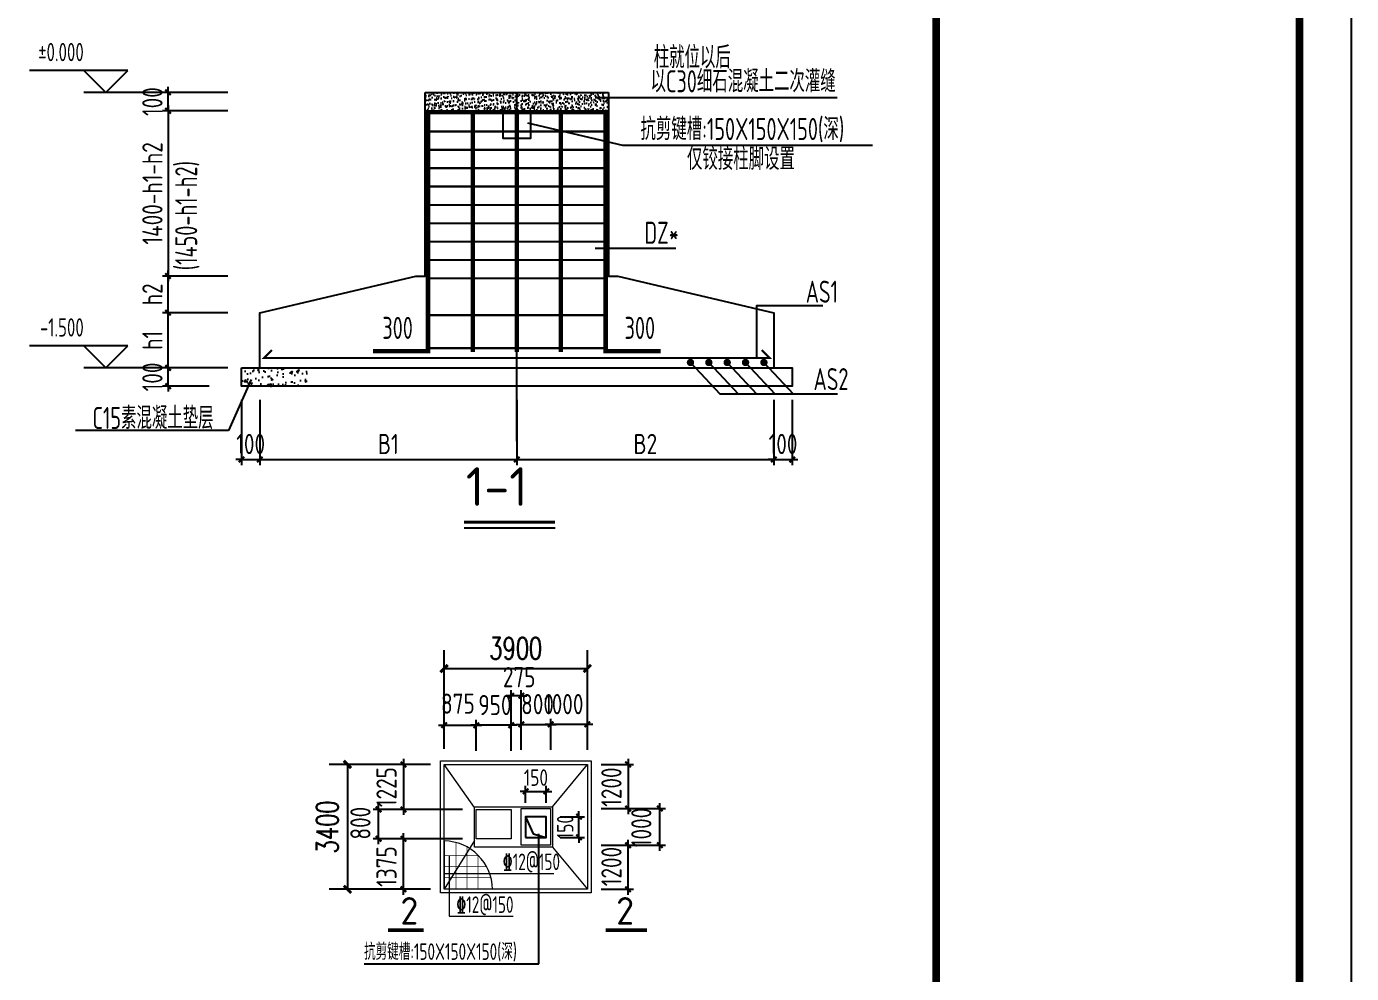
# Model space of a CAD drawing. Extents: x -89996 to 1006241, y -2176 to 440573.
# Drawn here: x 202563 to 238643, y 125022 to 150808 of the extents above; entities that cross this region are included whole.
import ezdxf
from ezdxf.enums import TextEntityAlignment as Align

# ---------------------------------------------------------------- set-up
doc = ezdxf.new("R2010")
doc.units = 0
doc.header["$LTSCALE"] = 1000
doc.header["$MEASUREMENT"] = 0
for name, color, linetype in [('AXIS', 3, 'Continuous'), ('AXIS_DIM', 3, 'Continuous'), ('BASE_DE', 7, 'Continuous'), ('COLU_DE_TH', 7, 'Continuous'), ('HATCH', 254, 'Continuous'), ('NUM', 7, 'Continuous'), ('PUB_DIM', 3, 'Continuous'), ('PUB_TEXT', 7, 'Continuous'), ('PUB_TITLE', 4, 'Continuous'), ('REIN', 1, 'Continuous'), ('TEXT', 7, 'Continuous'), ('THIN', 7, 'Continuous'), ('引出线', 3, 'Continuous')]:
    doc.layers.add(name, color=color, linetype=linetype)
for name, color, linetype, lineweight in [('BASE_SING', 7, 'Continuous', 0), ('BASE_SING_DIM', 3, 'Continuous', 0), ('BASE_SING_XT', 7, 'Continuous', 0), ('BASE_SING_XT_REINL', 1, 'Continuous', 0), ('BASE_SING_XT_TEXT', 7, 'Continuous', 0)]:
    doc.layers.add(name, color=color, linetype=linetype, lineweight=lineweight)
doc.styles.add('_TCH_DIM_T3', font='SIMPLEX', dxfattribs={"width": 0.705882, "bigfont": 'GBCBIG'})
doc.styles.add('TSSD_Dimension', font='Tssdeng.shx', dxfattribs={"width": 0.8, "bigfont": 'hztxt.shx'})
doc.styles.add('TSSD_Label', font='tssdeng.shx', dxfattribs={"width": 0.7, "bigfont": 'hztxt.shx'})
doc.styles.add('TSSD_Norm', font='tssdeng.shx', dxfattribs={"bigfont": 'hztxt.shx'})
doc.styles.add('TSSD_Rein', font='Tssdeng.shx', dxfattribs={"width": 0.7, "bigfont": 'hztxt.shx'})
doc.dimstyles.new('TCH-200-1', dxfattribs={"dimtxt": 595, "dimasz": 200, "dimexe": 500, "dimexo": 600, "dimgap": 252.5, "dimtad": 1, "dimdec": 0, "dimzin": 0, "dimdsep": 46, "dimtxsty": '_TCH_DIM_T3', "dimblk": 'ARCHTICK', "dimcen": 0.09, "dimclrd": 3, "dimclre": 3, "dimclrt": 7, "dimazin": 2, "dimtfac": 1, "dimtdec": 0, "dimtix": 1, "dimtmove": 2, "dimatfit": 3, "dimfxl": 0, "dimtolj": 1, "dimtzin": 0, "dimarcsym": 0})
doc.dimstyles.new('TSSD_150_150', dxfattribs={"dimtxt": 550, "dimasz": 150, "dimexe": 150, "dimexo": 375, "dimgap": 150, "dimtad": 1, "dimdec": 0, "dimzin": 0, "dimdsep": 46, "dimtxsty": 'TSSD_Dimension', "dimblk": 'ARCHTICK', "dimcen": 0, "dimdle": 150, "dimclrd": 256, "dimclre": 256, "dimclrt": 7, "dimadec": 0, "dimazin": 0, "dimtfac": 1, "dimtdec": 0, "dimtix": 1, "dimtmove": 2, "dimatfit": 3, "dimfxl": 0, "dimtolj": 1, "dimtzin": 0, "dimarcsym": 0})
doc.dimstyles.new('TSSD_40_150', dxfattribs={"dimtxt": 450, "dimasz": 150, "dimexe": 150, "dimexo": 375, "dimgap": 150, "dimtad": 1, "dimdec": 0, "dimlfac": 0.266667, "dimzin": 0, "dimdsep": 46, "dimtxsty": 'TSSD_Dimension', "dimblk": 'ARCHTICK', "dimcen": 0, "dimdle": 150, "dimclrt": 7, "dimadec": 0, "dimazin": 0, "dimtfac": 1, "dimtdec": 0, "dimtix": 1, "dimtmove": 2, "dimatfit": 3, "dimfxl": 0, "dimtolj": 1, "dimtzin": 0, "dimarcsym": 0})
pattern_1 = [(50, (2014.06, -42927.9), (239.02696, -20.91215), [24.99375, -274.93125]), (355, (2014.06, -42927.9), (-46.23888, 250.66803), [19.995, -219.945]), (100.4514, (2033.98, -42929.64), (192.78825, 229.75573), [21.24142, -233.6556]), (46.1842, (2014.06, -42861.25), (355.65808, -55.1592), [37.49062, -412.39687]), (96.6356, (2043.7, -42865.85), (311.47635, 324.6248), [31.86213, -350.48336]), (351.1842, (2014.06, -42861.25), (311.4761, 324.62502), [29.9925, -329.9175]), (21, (2047.39, -42877.91), (198.91928, -134.17275), [24.99375, -274.93125]), (326, (2047.4, -42877.9), (81.08483, 241.65625), [19.995, -219.945]), (71.4514, (2063.96, -42889.1), (280.0042, 107.48329), [21.24142, -233.6556]), (37.5, (2014.06, -42927.9), (4.052272, 110.936877), [0, -217.279, 0, -223.2775, 0, -220.778125]), (7.5, (2014.06, -42927.9), (87.667923, 131.437703), [0, -127.3015, 0, -212.28025, 0, -84.145625]), (327.5, (1939.75, -42927.9), (177.896327, -7.51641), [0, -83.3125, 0, -259.935, 0, -344.91375]), (317.5, (1906.42, -42927.9), (194.34679, 33.359985), [0, -108.30625, 0, -172.6235, 0, -244.93875])]

# ---------------------------------------------------------------- blocks, each defined once
blk = doc.blocks.new('A$C767023C3')
at = {"layer": 'PUB_TITLE', "const_width": 106}
blk.add_lwpolyline([(-4949, 0), (0, 0), (0, -40586), (-4949, -40586)], close=True, dxfattribs=at)
blk = doc.blocks.new('_ArchTick')
at = {"color": 0, "linetype": 'ByBlock', "const_width": 0.4}
blk.add_lwpolyline([(-0.5, -0.5), (0.5, 0.5)], dxfattribs=at)
blk = doc.blocks.new('*D1850')
at = {"layer": 'BASE_SING_DIM', "lineweight": -2, "transparency": 16777216}
for p, q in [((208041, 149013), (206267, 149013)), ((206417, 149013), (206417, 149163)), ((206417, 148513), (206417, 149013)), ((208041, 148513), (206267, 148513)), ((206417, 148513), (206417, 148363))]:
    blk.add_line(p, q, dxfattribs=at)
at = {"layer": 'Defpoints', "color": 0, "transparency": 16777216}
for p in [(206417, 149013), (208416, 149013), (208416, 148513)]:
    blk.add_point(p, dxfattribs=at)
at = {"layer": 'BASE_SING_DIM', "lineweight": -2, "transparency": 16777216, "xscale": 150, "yscale": 150, "zscale": 150}
for p, rotation in [((206417, 149013), 270), ((206417, 148513), 90)]:
    blk.add_blockref('_ArchTick', p, dxfattribs=dict(at, rotation=rotation))
at = {"layer": 'BASE_SING_DIM', "color": 7, "transparency": 16777216, "insert": (205992, 148763), "char_height": 550, "attachment_point": 5, "rotation": 90, "style": 'TSSD_Dimension'}
blk.add_mtext('\\A1;100', dxfattribs=at)
blk = doc.blocks.new('_reinbk')
blk.add_line((0, 0), (0, 0))
blk = doc.blocks.new('*D1851')
at = {"layer": 'BASE_SING_DIM', "lineweight": -2, "transparency": 16777216}
for p, q in [((222913, 140640), (222913, 138865)), ((223413, 140640), (223413, 138865)), ((222913, 139015), (222763, 139015)), ((222913, 139015), (223413, 139015)), ((223413, 139015), (223563, 139015))]:
    blk.add_line(p, q, dxfattribs=at)
at = {"layer": 'Defpoints', "color": 0, "transparency": 16777216}
for p in [(222913, 141015), (223413, 141015), (223413, 139015)]:
    blk.add_point(p, dxfattribs=at)
at = {"layer": 'BASE_SING_DIM', "lineweight": -2, "transparency": 16777216, "xscale": 150, "yscale": 150, "zscale": 150}
blk.add_blockref('_ArchTick', (222913, 139015), dxfattribs=at)
at = {"layer": 'BASE_SING_DIM', "lineweight": -2, "transparency": 16777216, "xscale": 150, "yscale": 150, "zscale": 150, "rotation": 180}
blk.add_blockref('_ArchTick', (223413, 139015), dxfattribs=at)
at = {"layer": 'BASE_SING_DIM', "color": 7, "transparency": 16777216, "insert": (223163, 139440), "char_height": 550, "attachment_point": 5, "style": 'TSSD_Dimension'}
blk.add_mtext('\\A1;100', dxfattribs=at)
blk = doc.blocks.new('*D1852')
at = {"layer": 'BASE_SING_DIM', "lineweight": -2, "transparency": 16777216}
for p, q in [((215914, 140640), (215914, 138865)), ((222913, 140640), (222913, 138865)), ((215764, 139015), (223063, 139015))]:
    blk.add_line(p, q, dxfattribs=at)
at = {"layer": 'Defpoints', "color": 0, "transparency": 16777216}
for p in [(215914, 141015), (222913, 141015), (222913, 139015)]:
    blk.add_point(p, dxfattribs=at)
at = {"layer": 'BASE_SING_DIM', "lineweight": -2, "transparency": 16777216, "xscale": 150, "yscale": 150, "zscale": 150, "rotation": 180}
blk.add_blockref('_ArchTick', (215914, 139015), dxfattribs=at)
at = {"layer": 'BASE_SING_DIM', "lineweight": -2, "transparency": 16777216, "xscale": 150, "yscale": 150, "zscale": 150}
blk.add_blockref('_ArchTick', (222913, 139015), dxfattribs=at)
at = {"layer": 'BASE_SING_DIM', "color": 7, "transparency": 16777216, "insert": (219414, 139440), "char_height": 550, "attachment_point": 5, "style": 'TSSD_Dimension'}
blk.add_mtext('\\A1;B2', dxfattribs=at)
blk = doc.blocks.new('*D1853')
at = {"layer": 'BASE_SING_DIM', "lineweight": -2, "transparency": 16777216}
for p, q in [((208916, 140640), (208916, 138865)), ((215914, 140640), (215914, 138865)), ((208766, 139015), (216064, 139015))]:
    blk.add_line(p, q, dxfattribs=at)
at = {"layer": 'Defpoints', "color": 0, "transparency": 16777216}
for p in [(208916, 141015), (215914, 141015), (215914, 139015)]:
    blk.add_point(p, dxfattribs=at)
at = {"layer": 'BASE_SING_DIM', "lineweight": -2, "transparency": 16777216, "xscale": 150, "yscale": 150, "zscale": 150, "rotation": 180}
blk.add_blockref('_ArchTick', (208916, 139015), dxfattribs=at)
at = {"layer": 'BASE_SING_DIM', "lineweight": -2, "transparency": 16777216, "xscale": 150, "yscale": 150, "zscale": 150}
blk.add_blockref('_ArchTick', (215914, 139015), dxfattribs=at)
at = {"layer": 'BASE_SING_DIM', "color": 7, "transparency": 16777216, "insert": (212415, 139440), "char_height": 550, "attachment_point": 5, "style": 'TSSD_Dimension'}
blk.add_mtext('\\A1;B1', dxfattribs=at)
blk = doc.blocks.new('*D1854')
at = {"layer": 'BASE_SING_DIM', "lineweight": -2, "transparency": 16777216}
for p, q in [((208416, 140640), (208416, 138865)), ((208916, 140640), (208916, 138865)), ((208416, 139015), (208266, 139015)), ((208416, 139015), (208916, 139015)), ((208916, 139015), (209066, 139015))]:
    blk.add_line(p, q, dxfattribs=at)
at = {"layer": 'Defpoints', "color": 0, "transparency": 16777216}
for p in [(208416, 141015), (208916, 141015), (208916, 139015)]:
    blk.add_point(p, dxfattribs=at)
at = {"layer": 'BASE_SING_DIM', "lineweight": -2, "transparency": 16777216, "xscale": 150, "yscale": 150, "zscale": 150}
blk.add_blockref('_ArchTick', (208416, 139015), dxfattribs=at)
at = {"layer": 'BASE_SING_DIM', "lineweight": -2, "transparency": 16777216, "xscale": 150, "yscale": 150, "zscale": 150, "rotation": 180}
blk.add_blockref('_ArchTick', (208916, 139015), dxfattribs=at)
at = {"layer": 'BASE_SING_DIM', "color": 7, "transparency": 16777216, "insert": (208666, 139440), "char_height": 550, "attachment_point": 5, "style": 'TSSD_Dimension'}
blk.add_mtext('\\A1;100', dxfattribs=at)
blk = doc.blocks.new('*D1855')
at = {"layer": 'BASE_SING_DIM', "lineweight": -2, "transparency": 16777216}
for p, q in [((207541, 141514), (206267, 141514)), ((206417, 141514), (206417, 141664)), ((206417, 141015), (206417, 141514)), ((207541, 141015), (206267, 141015)), ((206417, 141015), (206417, 140865))]:
    blk.add_line(p, q, dxfattribs=at)
at = {"layer": 'Defpoints', "color": 0, "transparency": 16777216}
for p in [(206417, 141514), (207916, 141514), (207916, 141015)]:
    blk.add_point(p, dxfattribs=at)
at = {"layer": 'BASE_SING_DIM', "lineweight": -2, "transparency": 16777216, "xscale": 150, "yscale": 150, "zscale": 150}
for p, rotation in [((206417, 141514), 270), ((206417, 141015), 90)]:
    blk.add_blockref('_ArchTick', p, dxfattribs=dict(at, rotation=rotation))
at = {"layer": 'BASE_SING_DIM', "color": 7, "transparency": 16777216, "insert": (205992, 141265), "char_height": 550, "attachment_point": 5, "rotation": 90, "style": 'TSSD_Dimension'}
blk.add_mtext('\\A1;100', dxfattribs=at)
blk = doc.blocks.new('*D1856')
at = {"layer": 'BASE_SING_DIM', "lineweight": -2, "transparency": 16777216}
for p, q in [((208041, 144014), (206267, 144014)), ((206417, 142864), (206417, 144164)), ((208041, 143014), (206267, 143014))]:
    blk.add_line(p, q, dxfattribs=at)
at = {"layer": 'Defpoints', "color": 0, "transparency": 16777216}
for p in [(206417, 144014), (208416, 144014), (208416, 143014)]:
    blk.add_point(p, dxfattribs=at)
at = {"layer": 'BASE_SING_DIM', "lineweight": -2, "transparency": 16777216, "xscale": 150, "yscale": 150, "zscale": 150}
for p, rotation in [((206417, 144014), 90), ((206417, 143014), 270)]:
    blk.add_blockref('_ArchTick', p, dxfattribs=dict(at, rotation=rotation))
at = {"layer": 'BASE_SING_DIM', "color": 7, "transparency": 16777216, "insert": (205992, 143514), "char_height": 550, "attachment_point": 5, "rotation": 90, "style": 'TSSD_Dimension'}
blk.add_mtext('\\A1;h2', dxfattribs=at)
blk = doc.blocks.new('*D1857')
at = {"layer": 'BASE_SING_DIM', "lineweight": -2, "transparency": 16777216}
for p, q in [((208041, 143014), (206267, 143014)), ((206417, 141364), (206417, 143164)), ((208041, 141514), (206267, 141514))]:
    blk.add_line(p, q, dxfattribs=at)
at = {"layer": 'Defpoints', "color": 0, "transparency": 16777216}
for p in [(206417, 143014), (208416, 143014), (208416, 141514)]:
    blk.add_point(p, dxfattribs=at)
at = {"layer": 'BASE_SING_DIM', "lineweight": -2, "transparency": 16777216, "xscale": 150, "yscale": 150, "zscale": 150}
for p, rotation in [((206417, 143014), 90), ((206417, 141514), 270)]:
    blk.add_blockref('_ArchTick', p, dxfattribs=dict(at, rotation=rotation))
at = {"layer": 'BASE_SING_DIM', "color": 7, "transparency": 16777216, "insert": (205992, 142264), "char_height": 550, "attachment_point": 5, "rotation": 90, "style": 'TSSD_Dimension'}
blk.add_mtext('\\A1;h1', dxfattribs=at)
blk = doc.blocks.new('*D1876')
at = {"layer": 'BASE_SING_DIM', "lineweight": -2, "transparency": 16777216}
for p, q in [((206417, 148663), (206417, 143864)), ((208041, 148513), (206267, 148513)), ((208041, 144014), (206267, 144014))]:
    blk.add_line(p, q, dxfattribs=at)
at = {"layer": 'Defpoints', "color": 0, "transparency": 16777216}
for p in [(208416, 148513), (206417, 144014), (208416, 144014)]:
    blk.add_point(p, dxfattribs=at)
at = {"layer": 'BASE_SING_DIM', "lineweight": -2, "transparency": 16777216, "xscale": 150, "yscale": 150, "zscale": 150}
for p, rotation in [((206417, 148513), 90), ((206417, 144014), 270)]:
    blk.add_blockref('_ArchTick', p, dxfattribs=dict(at, rotation=rotation))
at = {"layer": 'BASE_SING_DIM', "color": 7, "transparency": 16777216, "insert": (205992, 146263), "char_height": 550, "attachment_point": 5, "rotation": 90, "style": 'TSSD_Dimension'}
blk.add_mtext('\\A1;1400-h1-h2', dxfattribs=at)
blk = doc.blocks.new('*D1894')
at = {"layer": 'AXIS_DIM', "color": 0, "lineweight": -2, "transparency": 16777216}
for p, q in [((216155, 129981), (216005, 129981)), ((216155, 129666), (216155, 130131)), ((216155, 129981), (216717, 129981)), ((216717, 129666), (216717, 130131)), ((216717, 129981), (216867, 129981))]:
    blk.add_line(p, q, dxfattribs=at)
at = {"layer": 'Defpoints', "color": 0, "transparency": 16777216}
for p in [(216717, 129981), (216155, 129291), (216717, 129291)]:
    blk.add_point(p, dxfattribs=at)
at = {"layer": 'AXIS_DIM', "color": 0, "lineweight": -2, "transparency": 16777216, "xscale": 150, "yscale": 150, "zscale": 150}
blk.add_blockref('_ArchTick', (216155, 129981), dxfattribs=at)
at = {"layer": 'AXIS_DIM', "color": 0, "lineweight": -2, "transparency": 16777216, "xscale": 150, "yscale": 150, "zscale": 150, "rotation": 180}
blk.add_blockref('_ArchTick', (216717, 129981), dxfattribs=at)
at = {"layer": 'AXIS_DIM', "color": 7, "transparency": 16777216, "insert": (216436, 130356), "char_height": 450, "attachment_point": 5, "style": 'TSSD_Dimension'}
blk.add_mtext('\\A1;150', dxfattribs=at)
blk = doc.blocks.new('*D1895')
at = {"layer": 'AXIS_DIM', "color": 0, "lineweight": -2, "transparency": 16777216}
for p, q in [((217092, 129291), (217757, 129291)), ((217607, 129291), (217607, 129441)), ((217607, 128729), (217607, 129291)), ((217092, 128729), (217757, 128729)), ((217607, 128729), (217607, 128579))]:
    blk.add_line(p, q, dxfattribs=at)
at = {"layer": 'Defpoints', "color": 0, "transparency": 16777216}
for p in [(216717, 129291), (217607, 129291), (216717, 128729)]:
    blk.add_point(p, dxfattribs=at)
at = {"layer": 'AXIS_DIM', "color": 0, "lineweight": -2, "transparency": 16777216, "xscale": 150, "yscale": 150, "zscale": 150}
for p, rotation in [((217607, 129291), 270), ((217607, 128729), 90)]:
    blk.add_blockref('_ArchTick', p, dxfattribs=dict(at, rotation=rotation))
at = {"layer": 'AXIS_DIM', "color": 7, "transparency": 16777216, "insert": (217232, 129010), "char_height": 450, "attachment_point": 5, "rotation": 90, "style": 'TSSD_Dimension'}
blk.add_mtext('\\A1;150', dxfattribs=at)
blk = doc.blocks.new('*D2346')
at = {"layer": 'BASE_SING_DIM', "lineweight": -2, "transparency": 16777216}
for p, q in [((215761, 132584), (215611, 132584)), ((215761, 131085), (215761, 132734)), ((216036, 132584), (215761, 132584)), ((216036, 131110), (216036, 132734)), ((216036, 132584), (216186, 132584))]:
    blk.add_line(p, q, dxfattribs=at)
at = {"layer": 'Defpoints', "color": 0, "transparency": 16777216}
for p in [(215761, 132584), (215761, 130710), (216036, 130735)]:
    blk.add_point(p, dxfattribs=at)
at = {"layer": 'BASE_SING_DIM', "lineweight": -2, "transparency": 16777216, "xscale": 150, "yscale": 150, "zscale": 150}
blk.add_blockref('_ArchTick', (215761, 132584), dxfattribs=at)
at = {"layer": 'BASE_SING_DIM', "lineweight": -2, "transparency": 16777216, "xscale": 150, "yscale": 150, "zscale": 150, "rotation": 180}
blk.add_blockref('_ArchTick', (216036, 132584), dxfattribs=at)
at = {"layer": 'BASE_SING_DIM', "color": 7, "transparency": 16777216, "insert": (215978, 133091), "char_height": 550, "attachment_point": 5, "style": 'TSSD_Dimension'}
blk.add_mtext('\\A1;275', dxfattribs=at)
blk = doc.blocks.new('*D2347')
at = {"layer": 'BASE_SING_DIM', "lineweight": -2, "transparency": 16777216}
for p, q in [((218208, 130714), (219093, 130714)), ((218943, 130864), (218943, 129364)), ((218211, 129514), (219093, 129514))]:
    blk.add_line(p, q, dxfattribs=at)
at = {"layer": 'Defpoints', "color": 0, "transparency": 16777216}
for p in [(217833, 130714), (217836, 129514), (218943, 129514)]:
    blk.add_point(p, dxfattribs=at)
at = {"layer": 'BASE_SING_DIM', "lineweight": -2, "transparency": 16777216, "xscale": 150, "yscale": 150, "zscale": 150}
for p, rotation in [((218943, 130714), 90), ((218943, 129514), 270)]:
    blk.add_blockref('_ArchTick', p, dxfattribs=dict(at, rotation=rotation))
at = {"layer": 'BASE_SING_DIM', "color": 7, "transparency": 16777216, "insert": (218491, 130096), "char_height": 550, "attachment_point": 5, "rotation": 90, "style": 'TSSD_Dimension'}
blk.add_mtext('\\A1;1200', dxfattribs=at)
blk = doc.blocks.new('*D2348')
at = {"layer": 'BASE_SING_DIM', "lineweight": -2, "transparency": 16777216}
for p, q in [((219810, 128365), (219810, 129664)), ((218211, 129514), (219960, 129514)), ((218211, 128515), (219960, 128515))]:
    blk.add_line(p, q, dxfattribs=at)
at = {"layer": 'Defpoints', "color": 0, "transparency": 16777216}
for p in [(217836, 129514), (219810, 129514), (217836, 128515)]:
    blk.add_point(p, dxfattribs=at)
at = {"layer": 'BASE_SING_DIM', "lineweight": -2, "transparency": 16777216, "xscale": 150, "yscale": 150, "zscale": 150}
for p, rotation in [((219810, 129514), 90), ((219810, 128515), 270)]:
    blk.add_blockref('_ArchTick', p, dxfattribs=dict(at, rotation=rotation))
at = {"layer": 'BASE_SING_DIM', "color": 7, "transparency": 16777216, "insert": (219304, 128997), "char_height": 550, "attachment_point": 5, "rotation": 90, "style": 'TSSD_Dimension'}
blk.add_mtext('\\A1;1000', dxfattribs=at)
blk = doc.blocks.new('*D2349')
at = {"layer": 'BASE_SING_DIM', "lineweight": -2, "transparency": 16777216}
for p, q in [((213786, 131781), (214961, 131781)), ((213936, 131135), (213936, 131931)), ((214811, 131085), (214811, 131931))]:
    blk.add_line(p, q, dxfattribs=at)
at = {"layer": 'Defpoints', "color": 0, "transparency": 16777216}
for p in [(214811, 131781), (213936, 130760), (214811, 130710)]:
    blk.add_point(p, dxfattribs=at)
at = {"layer": 'BASE_SING_DIM', "lineweight": -2, "transparency": 16777216, "xscale": 150, "yscale": 150, "zscale": 150, "rotation": 180}
blk.add_blockref('_ArchTick', (213936, 131781), dxfattribs=at)
at = {"layer": 'BASE_SING_DIM', "lineweight": -2, "transparency": 16777216, "xscale": 150, "yscale": 150, "zscale": 150}
blk.add_blockref('_ArchTick', (214811, 131781), dxfattribs=at)
at = {"layer": 'BASE_SING_DIM', "color": 7, "transparency": 16777216, "insert": (214310, 132370), "char_height": 550, "attachment_point": 5, "style": 'TSSD_Dimension'}
blk.add_mtext('\\A1;875', dxfattribs=at)
blk = doc.blocks.new('*D2350')
at = {"layer": 'BASE_SING_DIM', "lineweight": -2, "transparency": 16777216}
for p, q in [((215911, 131781), (214661, 131781)), ((214811, 131085), (214811, 131931)), ((215761, 131085), (215761, 131931))]:
    blk.add_line(p, q, dxfattribs=at)
at = {"layer": 'Defpoints', "color": 0, "transparency": 16777216}
for p in [(214811, 131781), (214811, 130710), (215761, 130710)]:
    blk.add_point(p, dxfattribs=at)
at = {"layer": 'BASE_SING_DIM', "lineweight": -2, "transparency": 16777216, "xscale": 150, "yscale": 150, "zscale": 150, "rotation": 180}
blk.add_blockref('_ArchTick', (214811, 131781), dxfattribs=at)
at = {"layer": 'BASE_SING_DIM', "lineweight": -2, "transparency": 16777216, "xscale": 150, "yscale": 150, "zscale": 150}
blk.add_blockref('_ArchTick', (215761, 131781), dxfattribs=at)
at = {"layer": 'BASE_SING_DIM', "color": 7, "transparency": 16777216, "insert": (215318, 132331), "char_height": 550, "attachment_point": 5, "style": 'TSSD_Dimension'}
blk.add_mtext('\\A1;950', dxfattribs=at)
blk = doc.blocks.new('*D2351')
at = {"layer": 'BASE_SING_DIM', "lineweight": -2, "transparency": 16777216}
for p, q in [((215886, 131806), (216986, 131806)), ((216036, 131110), (216036, 131956)), ((216836, 131110), (216836, 131956))]:
    blk.add_line(p, q, dxfattribs=at)
at = {"layer": 'Defpoints', "color": 0, "transparency": 16777216}
for p in [(216836, 131806), (216036, 130735), (216836, 130735)]:
    blk.add_point(p, dxfattribs=at)
at = {"layer": 'BASE_SING_DIM', "lineweight": -2, "transparency": 16777216, "xscale": 150, "yscale": 150, "zscale": 150, "rotation": 180}
blk.add_blockref('_ArchTick', (216036, 131806), dxfattribs=at)
at = {"layer": 'BASE_SING_DIM', "lineweight": -2, "transparency": 16777216, "xscale": 150, "yscale": 150, "zscale": 150}
blk.add_blockref('_ArchTick', (216836, 131806), dxfattribs=at)
at = {"layer": 'BASE_SING_DIM', "color": 7, "transparency": 16777216, "insert": (216479, 132356), "char_height": 550, "attachment_point": 5, "style": 'TSSD_Dimension'}
blk.add_mtext('\\A1;800', dxfattribs=at)
blk = doc.blocks.new('*D2352')
at = {"layer": 'BASE_SING_DIM', "lineweight": -2, "transparency": 16777216}
for p, q in [((217986, 131806), (216686, 131806)), ((216836, 131110), (216836, 131956)), ((217836, 131110), (217836, 131956))]:
    blk.add_line(p, q, dxfattribs=at)
at = {"layer": 'Defpoints', "color": 0, "transparency": 16777216}
for p in [(216836, 131806), (216836, 130735), (217836, 130735)]:
    blk.add_point(p, dxfattribs=at)
at = {"layer": 'BASE_SING_DIM', "lineweight": -2, "transparency": 16777216, "xscale": 150, "yscale": 150, "zscale": 150, "rotation": 180}
blk.add_blockref('_ArchTick', (216836, 131806), dxfattribs=at)
at = {"layer": 'BASE_SING_DIM', "lineweight": -2, "transparency": 16777216, "xscale": 150, "yscale": 150, "zscale": 150}
blk.add_blockref('_ArchTick', (217836, 131806), dxfattribs=at)
at = {"layer": 'BASE_SING_DIM', "color": 7, "transparency": 16777216, "insert": (217192, 132356), "char_height": 550, "attachment_point": 5, "style": 'TSSD_Dimension'}
blk.add_mtext('\\A1;1000', dxfattribs=at)
blk = doc.blocks.new('*D2353')
at = {"layer": 'BASE_SING_DIM', "lineweight": -2, "transparency": 16777216}
for p, q in [((218211, 128515), (219093, 128515)), ((218943, 127164), (218943, 128665)), ((218208, 127314), (219093, 127314))]:
    blk.add_line(p, q, dxfattribs=at)
at = {"layer": 'Defpoints', "color": 0, "transparency": 16777216}
for p in [(217836, 128515), (218943, 128515), (217833, 127314)]:
    blk.add_point(p, dxfattribs=at)
at = {"layer": 'BASE_SING_DIM', "lineweight": -2, "transparency": 16777216, "xscale": 150, "yscale": 150, "zscale": 150}
for p, rotation in [((218943, 128515), 90), ((218943, 127314), 270)]:
    blk.add_blockref('_ArchTick', p, dxfattribs=dict(at, rotation=rotation))
at = {"layer": 'BASE_SING_DIM', "color": 7, "transparency": 16777216, "insert": (218491, 127933), "char_height": 550, "attachment_point": 5, "rotation": 90, "style": 'TSSD_Dimension'}
blk.add_mtext('\\A1;1200', dxfattribs=at)
blk = doc.blocks.new('*D2355')
at = {"layer": 'BASE_SING_DIM', "lineweight": -2, "transparency": 16777216}
for p, q in [((213563, 130714), (212678, 130714)), ((212828, 130864), (212828, 129339)), ((214436, 129489), (212678, 129489))]:
    blk.add_line(p, q, dxfattribs=at)
at = {"layer": 'Defpoints', "color": 0, "transparency": 16777216}
for p in [(213938, 130714), (212828, 129489), (214811, 129489)]:
    blk.add_point(p, dxfattribs=at)
at = {"layer": 'BASE_SING_DIM', "lineweight": -2, "transparency": 16777216, "xscale": 150, "yscale": 150, "zscale": 150}
for p, rotation in [((212828, 130714), 90), ((212828, 129489), 270)]:
    blk.add_blockref('_ArchTick', p, dxfattribs=dict(at, rotation=rotation))
at = {"layer": 'BASE_SING_DIM', "color": 7, "transparency": 16777216, "insert": (212366, 130096), "char_height": 550, "attachment_point": 5, "rotation": 90, "style": 'TSSD_Dimension'}
blk.add_mtext('\\A1;1225', dxfattribs=at)
blk = doc.blocks.new('*D2356')
at = {"layer": 'BASE_SING_DIM', "lineweight": -2, "transparency": 16777216}
for p, q in [((212151, 128539), (212151, 129639)), ((214436, 129489), (212001, 129489)), ((214436, 128689), (212001, 128689))]:
    blk.add_line(p, q, dxfattribs=at)
at = {"layer": 'Defpoints', "color": 0, "transparency": 16777216}
for p in [(212151, 129489), (214811, 129489), (214811, 128689)]:
    blk.add_point(p, dxfattribs=at)
at = {"layer": 'BASE_SING_DIM', "lineweight": -2, "transparency": 16777216, "xscale": 150, "yscale": 150, "zscale": 150}
for p, rotation in [((212151, 129489), 90), ((212151, 128689), 270)]:
    blk.add_blockref('_ArchTick', p, dxfattribs=dict(at, rotation=rotation))
at = {"layer": 'BASE_SING_DIM', "color": 7, "transparency": 16777216, "insert": (211656, 129115), "char_height": 550, "attachment_point": 5, "rotation": 90, "style": 'TSSD_Dimension'}
blk.add_mtext('\\A1;800', dxfattribs=at)
blk = doc.blocks.new('*D2354')
at = {"layer": 'BASE_SING_DIM', "lineweight": -2, "transparency": 16777216}
for p, q in [((212828, 127164), (212828, 128839)), ((214436, 128689), (212678, 128689)), ((213563, 127314), (212678, 127314))]:
    blk.add_line(p, q, dxfattribs=at)
at = {"layer": 'Defpoints', "color": 0, "transparency": 16777216}
for p in [(212828, 128689), (214811, 128689), (213938, 127314)]:
    blk.add_point(p, dxfattribs=at)
at = {"layer": 'BASE_SING_DIM', "lineweight": -2, "transparency": 16777216, "xscale": 150, "yscale": 150, "zscale": 150}
for p, rotation in [((212828, 128689), 90), ((212828, 127314), 270)]:
    blk.add_blockref('_ArchTick', p, dxfattribs=dict(at, rotation=rotation))
at = {"layer": 'BASE_SING_DIM', "color": 7, "transparency": 16777216, "insert": (212366, 127933), "char_height": 550, "attachment_point": 5, "rotation": 90, "style": 'TSSD_Dimension'}
blk.add_mtext('\\A1;1375', dxfattribs=at)
blk = doc.blocks.new('*D2357')
at = {"color": 3, "lineweight": -2, "transparency": 16777216}
for p, q in [((213336, 130714), (210803, 130714)), ((211303, 130714), (211303, 127314)), ((213336, 127314), (210803, 127314))]:
    blk.add_line(p, q, dxfattribs=at)
at = {"layer": 'Defpoints', "color": 0, "transparency": 16777216}
for p in [(213936, 130714), (211303, 127314), (213936, 127314)]:
    blk.add_point(p, dxfattribs=at)
at = {"color": 3, "lineweight": -2, "transparency": 16777216, "xscale": 200, "yscale": 200, "zscale": 200}
for p, rotation in [((211303, 130714), 90), ((211303, 127314), 270)]:
    blk.add_blockref('_ArchTick', p, dxfattribs=dict(at, rotation=rotation))
at = {"color": 7, "transparency": 16777216, "insert": (210753, 129014), "char_height": 595, "attachment_point": 5, "rotation": 90, "style": '_TCH_DIM_T3'}
blk.add_mtext('\\A1;3400', dxfattribs=at)
blk = doc.blocks.new('*D2358')
at = {"color": 3, "lineweight": -2, "transparency": 16777216}
for p, q in [((213936, 131314), (213936, 133826)), ((217836, 131314), (217836, 133826)), ((213936, 133326), (217836, 133326))]:
    blk.add_line(p, q, dxfattribs=at)
at = {"layer": 'Defpoints', "color": 0, "transparency": 16777216}
for p in [(217836, 133326), (213936, 130714), (217836, 130714)]:
    blk.add_point(p, dxfattribs=at)
at = {"color": 3, "lineweight": -2, "transparency": 16777216, "xscale": 200, "yscale": 200, "zscale": 200, "rotation": 180}
blk.add_blockref('_ArchTick', (213936, 133326), dxfattribs=at)
at = {"color": 3, "lineweight": -2, "transparency": 16777216, "xscale": 200, "yscale": 200, "zscale": 200}
blk.add_blockref('_ArchTick', (217836, 133326), dxfattribs=at)
at = {"color": 7, "transparency": 16777216, "insert": (215886, 133876), "char_height": 595, "attachment_point": 5, "style": '_TCH_DIM_T3'}
blk.add_mtext('\\A1;3900', dxfattribs=at)

msp = doc.modelspace()

# ---------------------------------------------------------------- hatches: boundary and pattern name
at = {"layer": 'HATCH'}
h = msp.add_hatch(dxfattribs=at)
h.set_pattern_fill('CONCRETE', color=256, scale=33.325, style=0)
h.set_pattern_definition(pattern_1)
h.paths.add_polyline_path([(215914.44, 149012.58), (213415.06, 149012.58), (213415.06, 148512.71), (215914.44, 148512.71)])
h = msp.add_hatch(dxfattribs=at)
h.set_pattern_fill('CONCRETE', color=256, scale=33.325, style=0)
h.set_pattern_definition(pattern_1)
h.paths.add_polyline_path([(218413.81, 149012.58), (215914.44, 149012.58), (215914.44, 148512.71), (218413.81, 148512.71)])
h = msp.add_hatch(dxfattribs=at)
h.set_pattern_fill('AR-CONC', color=256, scale=2.499375, style=0)
h.set_pattern_definition([(50, (214414.8, 141514.46), (455.348, -39.838), [47.613, -523.744]), (355, (214414.8, 141514.46), (-88.085, 477.522), [38.09, -418.995]), (100.451, (214452.76, 141511.14), (367.264, 437.682), [40.465, -445.114]), (46.184, (214414.8, 141641.4), (677.53, -105.08), [71.42, -785.616]), (96.636, (214471.3, 141632.7), (593.36, 618.41), [60.7, -667.67]), (351.184, (214414.8, 141641.4), (593.36, 618.41), [57.136, -628.49]), (21, (214478.3, 141609.7), (378.942, -255.6), [47.613, -523.744]), (326, (214478.3, 141609.7), (154.466, 460.355), [38.09, -418.995]), (71.451, (214509.87, 141588.4), (533.408, 204.756), [40.465, -445.114]), (37.5, (214414.81, 141514.46), (7.7196, 211.3348), [0, -413.9165, 0, -425.344, 0, -420.582]), (7.5, (214414.8, 141514.46), (167.007, 250.389), [0, -242.509, 0, -404.394, 0, -160.297]), (327.5, (214273.24, 141514.46), (338.8917, -14.3183), [0, -158.71, 0, -495.176, 0, -657.061]), (317.5, (214209.76, 141514.46), (370.23, 63.55), [0, -206.323, 0, -328.848, 0, -466.608])])
h.paths.add_polyline_path([(208416.31, 141514.46), (208416.31, 141014.58), (210249.19, 141014.58), (210249.19, 141514.46)], flags=0)

# ---------------------------------------------------------------- linework, layer by layer
at = {"layer": 'AXIS'}
msp.add_line((215914.44, 139514.96), (215914.44, 149012.58), dxfattribs=at)
at = {"layer": 'BASE_DE'}
for p, q in [((213415.06, 149012.58), (218413.81, 149012.58)), ((213415.06, 148512.71), (218413.81, 148512.71))]:
    msp.add_line(p, q, dxfattribs=at)
for points in [[(208916.19, 141514.46), (208916.19, 143014.08), (213165.12, 144013.83), (213415.06, 144013.83), (213415.06, 149012.58)], [(218413.81, 149012.58), (218413.81, 144013.83), (218663.75, 144013.83), (222912.69, 143014.08), (222912.69, 141514.46)], [(208416.31, 141514.46), (223412.56, 141514.46), (223412.56, 141014.58), (208416.31, 141014.58), (208416.31, 141514.46)]]:
    msp.add_lwpolyline(points, dxfattribs=at)
msp.add_lwpolyline([(215539.53, 148512.71), (216289.34, 148512.71), (216289.34, 147762.9), (215539.53, 147762.9)], close=True, dxfattribs=at)
at = {"layer": 'BASE_SING'}
for p, q in [((214761.07, 129539.48), (213935.94, 130714.48)), ((216885.77, 129564.36), (217835.77, 130714.48)), ((214761.07, 128639.48), (213935.94, 127314.48)), ((216885.77, 128464.61), (217835.77, 127314.48))]:
    msp.add_line(p, q, dxfattribs=at)
for points in [[(213835.94, 127214.48), (213835.94, 130814.48), (217935.77, 130814.48), (217935.77, 127214.48)], [(213935.94, 127314.48), (213935.94, 130714.48), (217835.77, 130714.48), (217835.77, 127314.48)], [(216885.77, 128464.61), (214761.07, 128464.61), (214761.07, 129564.36), (216885.77, 129564.36)], [(215760.82, 129489.48), (215760.82, 128689.48), (214811.07, 128689.48), (214811.07, 129489.48)], [(216835.77, 128514.61), (216035.77, 128514.61), (216035.77, 129514.36), (216835.77, 129514.36)]]:
    msp.add_lwpolyline(points, close=True, dxfattribs=at)
at = {"layer": 'BASE_SING_XT'}
msp.add_arc((213907.26, 127285.8), 1348.13, 1.21907, 88.78093, dxfattribs=at)
at = {"layer": 'BASE_SING_XT_REINL', "const_width": 18}
for points in [[(213953.94, 127314.48), (213953.94, 128633.63)], [(214253.94, 127332.48), (214253.94, 128588.86)], [(214553.94, 127314.48), (214553.94, 128468.8)], [(213953.94, 128232.48), (214867.09, 128232.48)], [(214853.94, 127332.48), (214853.94, 128245.63)], [(213935.94, 127932.48), (215090.26, 127932.48)], [(213953.94, 127632.48), (215210.32, 127632.48)], [(213935.94, 127332.48), (215255.09, 127332.48)]]:
    msp.add_lwpolyline(points, dxfattribs=at)
at = {"layer": 'BASE_SING_XT_TEXT'}
for points in [[(214069.62, 128232.48), (214069.62, 126578.31), (214069.62, 126578.31), (214069.62, 126578.31), (214069.62, 126578.31), (214877.62, 126578.31), (215812.89, 126578.31)], [(213953.94, 127743.98), (213953.94, 127743.98), (213953.94, 127743.98), (213953.94, 127743.98), (213953.94, 127743.98), (216923.21, 127743.98)]]:
    msp.add_lwpolyline(points, dxfattribs=at)
at = {"layer": 'COLU_DE_TH'}
msp.add_lwpolyline([(216154.52, 128728.8), (216717.02, 128728.8), (216717.02, 129291.3), (216154.52, 129291.3)], close=True, dxfattribs=at)
at = {"layer": 'NUM', "const_width": 75}
msp.add_lwpolyline([(214476.79, 137311.2), (216956.4, 137311.2)], dxfattribs=at)
at = {"layer": 'NUM'}
msp.add_lwpolyline([(214476.79, 137161.2), (216956.4, 137161.2)], dxfattribs=at)
at = {"layer": 'PUB_DIM', "const_width": 105}
for points in [[(212409.51, 126203.14), (213377.8, 126203.14), (213377.8, 126203.14)], [(218337.1, 126203.14), (219305.39, 126203.14), (219458.08, 126203.14)]]:
    msp.add_lwpolyline(points, dxfattribs=at)
at = {"layer": 'PUB_TITLE'}
msp.add_lwpolyline([(90043.05, 88593.71), (238643.05, 88593.71), (238643.05, 172593.71), (90043.05, 172593.71)], close=True, dxfattribs=at)
at = {"layer": 'PUB_TITLE', "const_width": 212.12}
msp.add_lwpolyline([(93578.4, 90007.85), (93578.4, 171179.57), (237228.91, 171179.57), (237228.91, 90007.85)], close=True, dxfattribs=at)
at = {"layer": 'REIN'}
for points, const_width in [([(213495.04, 148512.71), (213495.04, 141967.59), (211995.42, 141967.59), (211995.42, 141967.59)], 119.97), ([(213495.04, 148448.7), (218363.82, 148448.7)], 59.99), ([(214717.38, 148512.71), (214717.38, 141949.23), (214717.38, 141949.23), (214717.38, 141949.23)], 119.97), ([(215914.44, 148512.71), (215914.44, 141949.23), (215914.44, 141949.23), (215914.44, 141949.23)], 119.97), ([(217111.49, 148512.71), (217111.49, 141949.23), (217111.49, 141949.23), (217111.49, 141949.23)], 119.97), ([(218333.83, 148512.71), (218333.83, 141967.59), (219833.46, 141967.59), (219833.46, 141967.59)], 119.97), ([(213495.04, 147948.82), (218363.82, 147948.82)], 59.99), ([(213495.04, 147448.95), (218363.82, 147448.95)], 59.99), ([(213495.04, 146949.07), (218363.82, 146949.07)], 59.99), ([(213495.04, 146449.2), (218363.82, 146449.2)], 59.99), ([(213495.04, 145949.32), (218363.82, 145949.32)], 59.99), ([(213495.04, 145449.45), (218363.82, 145449.45)], 59.99), ([(213495.04, 144949.57), (218363.82, 144949.57)], 59.99), ([(213495.04, 144449.7), (218363.82, 144449.7)], 59.99), ([(213495.04, 143949.82), (218363.82, 143949.82)], 59.99), ([(213495.04, 142950.07), (218363.82, 142950.07)], 59.99), ([(209243.24, 141994.91), (209031.16, 141782.84), (222797.71, 141782.84), (222585.64, 141994.91)], 59.99), ([(213495.04, 142048.54), (218363.82, 142048.54)], 59.99)]:
    msp.add_lwpolyline(points, dxfattribs=dict(at, const_width=const_width))
at = {"layer": 'REIN', "const_width": 99.98}
for points in [[(220593.27, 141659.7, 1), (220693.24, 141659.7, 1)], [(221093.14, 141659.7, 1), (221193.12, 141659.7, 1)], [(221593.02, 141659.7, 1), (221692.99, 141659.7, 1)], [(222092.89, 141659.7, 1), (222192.87, 141659.7, 1)], [(222592.77, 141659.7, 1), (222692.74, 141659.7, 1)]]:
    msp.add_lwpolyline(points, format="xyb", close=True, dxfattribs=at)
at = {"layer": 'TEXT'}
for p, q in [((220643.25, 141659.7), (221443.05, 140807.51)), ((221143.13, 141659.7), (221942.93, 140807.51)), ((221643, 141659.7), (222442.8, 140807.51)), ((222142.88, 141659.7), (222942.68, 140807.51)), ((222642.75, 141659.7), (223442.55, 140807.51)), ((208682.33, 141194.11), (208062.09, 139803.77)), ((221443.05, 140807.51), (224642.25, 140807.51)), ((208062.09, 139803.77), (203901.25, 139803.77))]:
    msp.add_line(p, q, dxfattribs=at)
msp.add_lwpolyline([(222447.8, 141782.84), (222447.8, 143212), (224247.35, 143212)], dxfattribs=at)
at = {"layer": 'THIN'}
for p, q in [((204121.67, 149612.43), (202641.27, 149612.43)), ((204721.52, 149012.58), (204121.67, 149612.43)), ((205321.37, 149612.43), (204121.67, 149612.43)), ((204721.52, 149012.58), (205321.37, 149612.43)), ((206216.86, 149012.58), (204121.67, 149012.58)), ((204721.52, 149012.58), (204721.52, 149012.58)), ((204121.67, 142114.31), (202641.27, 142114.31)), ((204721.52, 141514.46), (204121.67, 142114.31)), ((205321.37, 142114.31), (204121.67, 142114.31)), ((204721.52, 141514.46), (205321.37, 142114.31)), ((206216.86, 141514.46), (204121.67, 141514.46)), ((204721.52, 141514.46), (204721.52, 141514.46)), ((207416.56, 141514.46), (206116.89, 141514.46))]:
    msp.add_line(p, q, dxfattribs=at)
at = {"layer": '引出线'}
for p, q in [((216202.31, 148183.9), (218796.03, 147577.46, 0)), ((216154.52, 129291.3), (216361.02, 128825.63)), ((216361.02, 128825.63), (216717.02, 128728.8)), ((216515.87, 125288.61, 0), (216515.87, 128821.66, 0))]:
    msp.add_line(p, q, dxfattribs=at)
at = {"layer": '引出线', "elevation": 0}
for points in [[(218046.95, 148878.09), (224485.46, 148878.09), (224634.49, 148878.09)], [(218796.03, 147577.46), (221155.55, 147577.46), (225595.21, 147577.46)], [(218046.95, 144775.33), (219963.14, 144775.33), (220243.21, 144775.33)], [(211757.75, 125288.61), (213879.7, 125288.61), (216515.87, 125288.61)]]:
    msp.add_lwpolyline(points, dxfattribs=at)

# ---------------------------------------------------------------- block references
at = {"xscale": 2, "yscale": 2, "zscale": 2}
msp.add_blockref('A$C767023C3', (237228.91, 171179.57), dxfattribs=at)
at = {"layer": 'BASE_SING_XT_TEXT', "xscale": 60, "yscale": 60, "zscale": 60}
for p, rotation in [((214229.14, 128232.48), 90.00000000000001), ((214229.14, 127932.48), 90.00000000000001), ((214229.14, 127632.48), 90.00000000000001), ((214253.94, 127607.68), 180), ((214553.94, 127607.68), 180), ((214853.94, 127607.68), 180)]:
    msp.add_blockref('_reinbk', p, dxfattribs=dict(at, rotation=rotation))
at = {"layer": 'TEXT', "xscale": 99.97500000000004, "yscale": 99.97500000000004, "zscale": 99.97500000000004}
for p, rotation in [((213495.04, 145513.46), 180), ((218333.83, 145513.46), 180), ((222447.8, 141542.33), 270)]:
    msp.add_blockref('_reinbk', p, dxfattribs=dict(at, rotation=rotation))

# ---------------------------------------------------------------- texts
at = {"layer": 'BASE_SING_DIM', "style": 'TSSD_Rein', "width": 0.7}
msp.add_text('(1450-h1-h2)', height=599.85, rotation=90, dxfattribs=at).set_placement((207211.06, 144168.9))
at = {"layer": 'BASE_SING_XT_TEXT', "style": 'TSSD_Rein', "width": 0.7}
for p in [(217090.15, 127837.73), (215824.72, 126672.06)]:
    msp.add_text('%%13212@150', height=450, dxfattribs=at).set_placement(p, align=Align.RIGHT)
at = {"layer": 'NUM', "style": 'TSSD_Norm'}
msp.add_text('1-1', height=1050, dxfattribs=at).set_placement((214525.25, 137440.44), align=Align.BOTTOM_LEFT)
at = {"layer": 'PUB_TEXT', "style": 'TSSD_Norm'}
for p in [(212988.71, 126727.13), (218863.28, 126727.13)]:
    msp.add_text('2', height=750, dxfattribs=at).set_placement(p, align=Align.MIDDLE_CENTER)
at = {"layer": 'TEXT', "style": 'TSSD_Rein', "width": 0.7}
for s, height, p in [('柱就位以后', 599.85, (219642.73, 149670.3)), ('以C30细石混凝土二次灌缝', 599.85, (219553.85, 149016.94)), ('抗剪键槽:150X150X150(深)', 599.85, (219281.81, 147716.32)), ('仅铰接柱脚设置', 599.85, (220548.05, 146903.77)), ('DZ*', 599.85, (219389.07, 144890.92)), ('抗剪键槽:150X150X150(深)', 450, (211754.38, 125392.77))]:
    msp.add_text(s, height=height, dxfattribs=at).set_placement(p)
for s, p in [('AS1', (224659.17, 143286.99)), ('AS2', (224944.49, 140907.49)), ('C15素混凝土垫层', (207656.35, 139848.65))]:
    msp.add_text(s, height=599.85, dxfattribs=at).set_placement(p, align=Align.RIGHT)
for p in [(212252.71, 142120.96), (218848.53, 142120.96)]:
    msp.add_text('300', height=599.85, dxfattribs=at).set_placement(p, align=Align.BOTTOM_LEFT)
at = {"layer": 'THIN', "style": 'TSSD_Label', "width": 0.7}
for s, p in [('%%p0.000', (204121.67, 149712.41)), ('-1.500', (204121.67, 142214.28))]:
    msp.add_text(s, height=499.875, dxfattribs=at).set_placement(p, align=Align.BOTTOM_RIGHT)

# ---------------------------------------------------------------- dimensions: what is measured, and where the dimension line sits
dim = msp.add_linear_dim(base=(217835.77, 133325.61), p1=(213935.94, 130714.48), p2=(217835.77, 130714.48), dimstyle='TCH-200-1')
dim.commit()
dim.dimension.update_dxf_attribs({"geometry": '*D2358', "text_midpoint": (215885.86, 133875.61)})
dim = msp.add_linear_dim(base=(211303.16, 127314.48), p1=(213935.94, 130714.48), p2=(213935.94, 127314.48), angle=90, dimstyle='TCH-200-1')
dim.commit()
dim.dimension.update_dxf_attribs({"geometry": '*D2357', "text_midpoint": (210753.16, 129014.48)})
at = {"layer": 'AXIS_DIM'}
dim = msp.add_linear_dim(base=(216717.02, 129980.58), p1=(216154.52, 129291.3), p2=(216717.02, 129291.3), dimstyle='TSSD_40_150', dxfattribs=at)
dim.commit()
dim.dimension.update_dxf_attribs({"geometry": '*D1894', "text_midpoint": (216435.77, 130355.58)})
dim = msp.add_linear_dim(base=(217606.66, 129291.3), p1=(216717.02, 128728.8), p2=(216717.02, 129291.3), angle=90, dimstyle='TSSD_40_150', dxfattribs=at)
dim.commit()
dim.dimension.update_dxf_attribs({"geometry": '*D1895', "text_midpoint": (217231.66, 129010.05)})
at = {"layer": 'BASE_SING_DIM'}
for base, p1, p2, text, picture, middle in [((206416.81, 149012.58), (208416.31, 148512.71), (208416.31, 149012.58), '100', '*D1850', (205991.81, 148762.65)), ((206416.81, 144013.83), (208416.31, 148512.71), (208416.31, 144013.83), '1400-h1-h2', '*D1876', (205991.81, 146263.27)), ((206416.81, 144013.83), (208416.31, 143014.08), (208416.31, 144013.83), 'h2', '*D1856', (205991.81, 143513.96)), ((206416.81, 143014.08), (208416.31, 141514.46), (208416.31, 143014.08), 'h1', '*D1857', (205991.81, 142264.27)), ((206416.81, 141514.46), (207916.44, 141014.58), (207916.44, 141514.46), '100', '*D1855', (205991.81, 141264.52))]:
    dim = msp.add_linear_dim(base=base, p1=p1, p2=p2, angle=90, text=text, dimstyle='TSSD_150_150', dxfattribs=at)
    dim.commit()
    dim.dimension.update_dxf_attribs({"geometry": picture, "text_midpoint": middle})
for base, p1, p2, text, picture, middle in [((208916.19, 139015.08), (208416.31, 141014.58), (208916.19, 141014.58), '100', '*D1854', (208666.25, 139440.08)), ((215914.44, 139015.08), (208916.19, 141014.58), (215914.44, 141014.58), 'B1', '*D1853', (212415.31, 139440.08)), ((222912.69, 139015.08), (215914.44, 141014.58), (222912.69, 141014.58), 'B2', '*D1852', (219413.56, 139440.08)), ((223412.56, 139015.08), (222912.69, 141014.58), (223412.56, 141014.58), '100', '*D1851', (223162.62, 139440.08))]:
    dim = msp.add_linear_dim(base=base, p1=p1, p2=p2, text=text, dimstyle='TSSD_150_150', dxfattribs=at)
    dim.commit()
    dim.dimension.update_dxf_attribs({"geometry": picture, "text_midpoint": middle})
for base, p1, p2, angle, picture, middle in [((215760.82, 132583.77), (216035.77, 130735.13), (215760.82, 130710.26), 180, '*D2346', (215978.49, 133091.07)), ((214811.07, 131781.04), (215760.82, 130710.26), (214811.07, 130710.26), 180, '*D2350', (215317.52, 132331.25)), ((216835.77, 131805.91), (217835.77, 130735.13), (216835.77, 130735.13), 180, '*D2352', (217192.47, 132356.12)), ((212828.36, 129489.48), (213938.43, 130714.48), (214811.07, 129489.48), 270, '*D2355', (212365.65, 130096.45)), ((218943.36, 129514.36), (217833.29, 130714.48), (217835.77, 129514.36), 270, '*D2347', (218490.71, 130096.45)), ((212150.67, 129489.48), (214811.07, 128689.48), (214811.07, 129489.48), 90, '*D2356', (211656.29, 129114.59)), ((219809.73, 129514.36), (217835.77, 128514.61), (217835.77, 129514.36), 90, '*D2348', (219304.07, 128997)), ((212828.36, 128689.48), (213938.43, 127314.48), (214811.07, 128689.48), 90, '*D2354', (212365.65, 127932.52)), ((218943.36, 128514.61), (217833.29, 127314.48), (217835.77, 128514.61), 90, '*D2353', (218490.71, 127932.52))]:
    dim = msp.add_linear_dim(base=base, p1=p1, p2=p2, angle=angle, dimstyle='TSSD_150_150', dxfattribs=at)
    dim.commit()
    dim.dimension.update_dxf_attribs({"geometry": picture, "text_midpoint": middle, "dimtype": 128})
for base, p1, p2, picture, middle in [((214811.07, 131781.04), (213935.94, 130760.26), (214811.07, 130710.26), '*D2349', (214310.2, 132369.91)), ((216835.77, 131805.91), (216035.77, 130735.13), (216835.77, 130735.13), '*D2351', (216479.07, 132356.12))]:
    dim = msp.add_linear_dim(base=base, p1=p1, p2=p2, dimstyle='TSSD_150_150', dxfattribs=at)
    dim.commit()
    dim.dimension.update_dxf_attribs({"geometry": picture, "text_midpoint": middle, "dimtype": 128})

doc.saveas('drawing.dxf')
